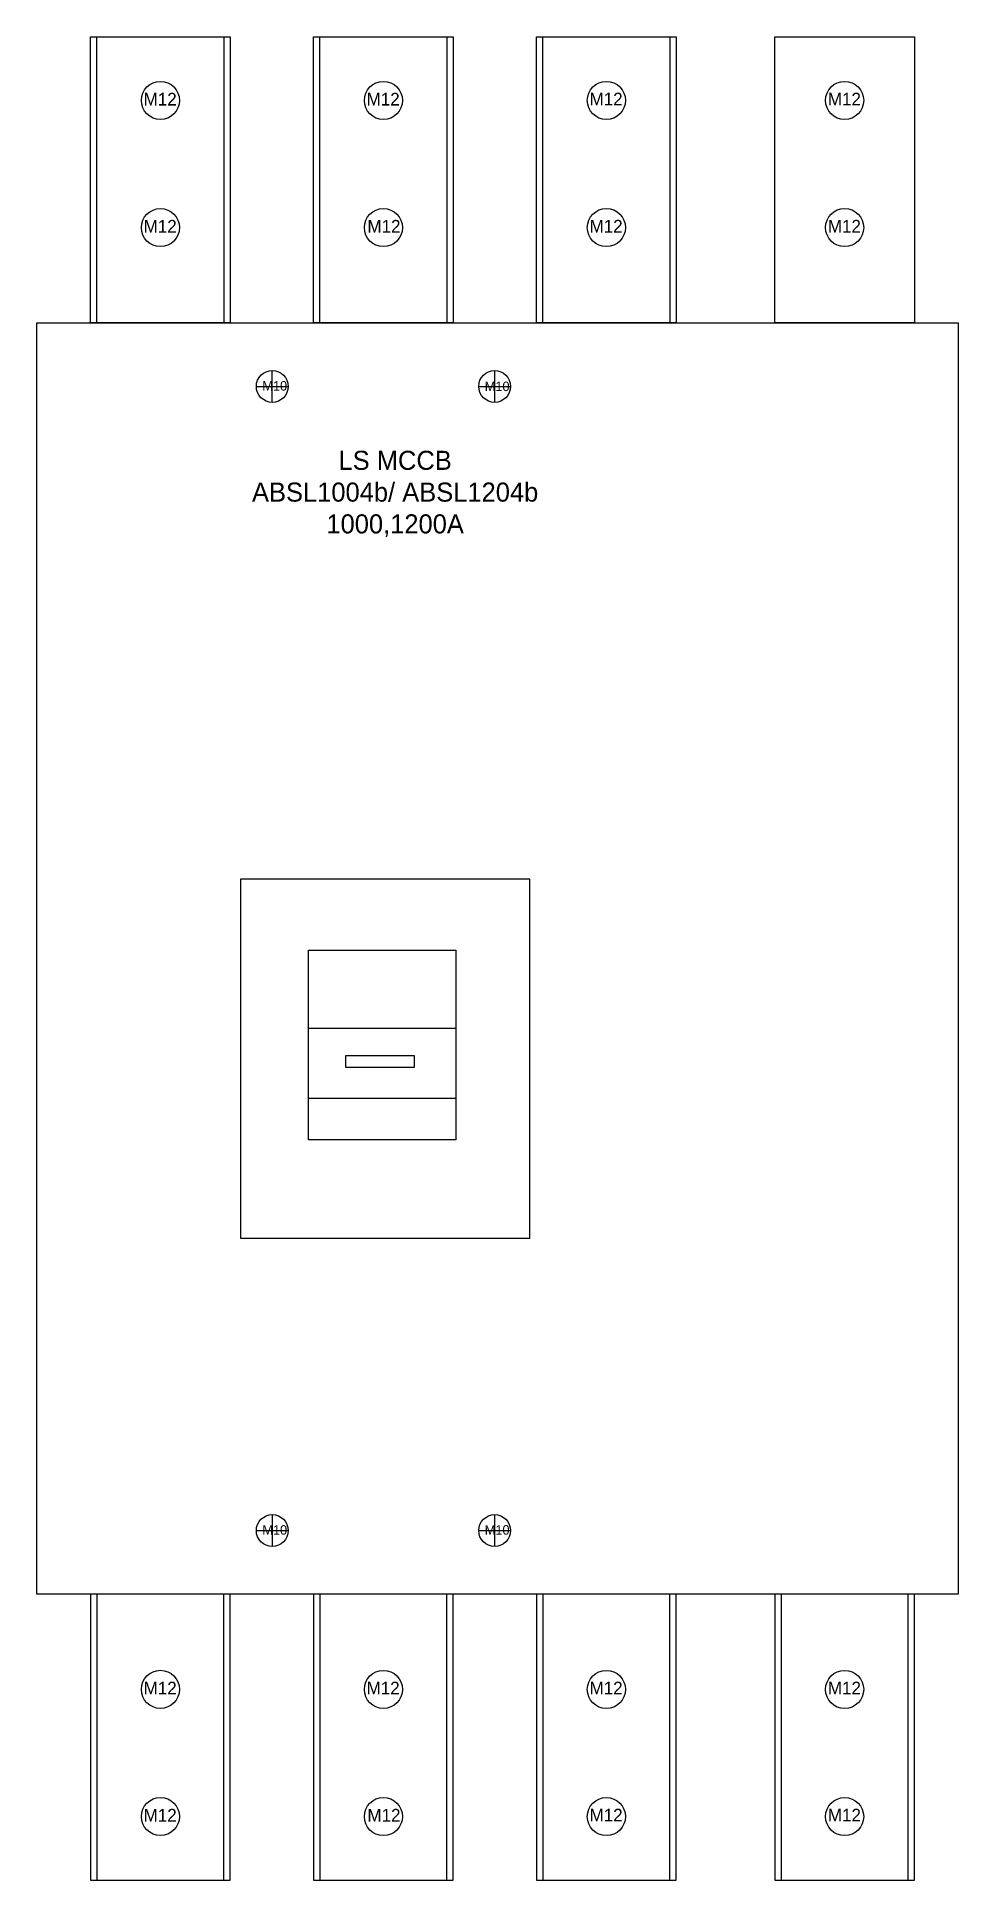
# Model space of a CAD drawing. Header units: millimetres. Extents: x 0 to 290, y 0 to 580.
import ezdxf

# ---------------------------------------------------------------- set-up
doc = ezdxf.new("R2010")
doc.units = ezdxf.units.MM

# ---------------------------------------------------------------- blocks, each defined once
blk = doc.blocks.new('1 1000-1200AF 4P')
at = {"color": 4}
for p, q in [((74.09, -25.04), (74.09, -15.04)), ((144.09, -15.19), (144.09, -15.04)), ((144.09, -15.04), (144.09, -25.04)), ((69.09, -20.04), (79.09, -20.04)), ((139.09, -20.04), (149.09, -20.04)), ((74.09, -375.04), (74.09, -385.04)), ((144.09, -375.04), (144.09, -385.04)), ((69.09, -380.04), (79.09, -380.04)), ((139.09, -380.04), (149.09, -380.04)), ((74.09, -384.88), (74.09, -385.04))]:
    blk.add_line(p, q, dxfattribs=at)
blk.add_line((74.28, -400.02), (74.28, -400.04))
at = {"color": 1}
for points in [[(16.9, 89.95), (60.9, 89.95), (60.9, -0.05), (16.9, -0.05)], [(16.9, -490.02), (60.9, -490.02), (60.9, -400.02), (16.9, -400.02)]]:
    blk.add_lwpolyline(points, close=True, dxfattribs=at)
at = {"color": 2}
for points in [[(87.09, 89.95), (131.09, 89.95), (131.09, -0.05), (87.09, -0.05)], [(87.09, -490.03), (131.09, -490.03), (131.09, -400.03), (87.09, -400.03)]]:
    blk.add_lwpolyline(points, close=True, dxfattribs=at)
at = {"color": 5}
for points in [[(157.27, 89.96), (201.27, 89.96), (201.27, -0.04), (157.27, -0.04)], [(157.27, -490.04), (201.27, -490.04), (201.27, -400.04), (157.27, -400.04)]]:
    blk.add_lwpolyline(points, close=True, dxfattribs=at)
at = {"color": 8}
for points in [[(232.27, 89.96), (276.27, 89.96), (276.27, -0.04), (232.27, -0.04)], [(232.27, -490.04), (276.27, -490.04), (276.27, -400.04), (232.27, -400.04)]]:
    blk.add_lwpolyline(points, close=True, dxfattribs=at)
for points in [[(0, 0), (290, 0), (290, -400.01), (0, -400.01)], [(85.49, -197.38), (131.86, -197.38), (131.86, -257.12), (85.49, -257.12)], [(85.49, -221.92), (131.86, -221.92), (131.86, -244.07), (85.49, -244.07)]]:
    blk.add_lwpolyline(points, close=True)
at = {"color": 4}
blk.add_lwpolyline([(64.15, -288.03), (155.15, -288.03), (155.15, -175.03), (64.15, -175.03)], close=True, dxfattribs=at)
at = {"color": 7}
blk.add_lwpolyline([(97.29, -230.57), (118.73, -230.57), (118.73, -234.36), (97.29, -234.36)], close=True, dxfattribs=at)
at = {"color": 1}
for centre in [(38.9, 69.95), (38.9, 29.95), (38.9, -430.02), (38.9, -470.02)]:
    blk.add_circle(centre, 6, dxfattribs=at)
at = {"color": 2}
for centre in [(109.09, 69.95), (109.09, 29.95), (109.09, -430.03), (109.09, -470.03)]:
    blk.add_circle(centre, 6, dxfattribs=at)
at = {"color": 5}
for centre in [(179.27, 69.96), (179.27, 29.96), (179.27, -430.04), (179.27, -470.04)]:
    blk.add_circle(centre, 6, dxfattribs=at)
at = {"color": 8}
for centre in [(254.27, 69.96), (254.27, 29.96), (254.27, -430.04), (254.27, -470.04)]:
    blk.add_circle(centre, 6, dxfattribs=at)
at = {"color": 1, "char_height": 4, "attachment_point": 1}
for insert in [(27.57, 72.36), (27.57, 32.36), (27.57, -427.61), (27.57, -467.61)]:
    blk.add_mtext_dynamic_manual_height_columns('\\pxqc;M12', width=22.5002, gutter_width=1, heights=[0], dxfattribs=dict(at, insert=insert))
at = {"color": 2, "char_height": 4, "attachment_point": 1}
for insert in [(97.76, 72.36), (98.01, 32.36), (97.76, -427.6), (98.01, -467.61)]:
    blk.add_mtext_dynamic_manual_height_columns('\\pxqc;M12', width=22.5002, gutter_width=1, heights=[0], dxfattribs=dict(at, insert=insert))
at = {"color": 5, "char_height": 4, "attachment_point": 1}
for insert in [(167.94, 72.38), (167.94, 32.38), (167.94, -427.59), (167.94, -467.59)]:
    blk.add_mtext_dynamic_manual_height_columns('\\pxqc;M12', width=22.5002, gutter_width=1, heights=[0], dxfattribs=dict(at, insert=insert))
at = {"color": 8, "char_height": 4, "attachment_point": 1}
for insert in [(242.94, 72.38), (242.94, 32.38), (242.94, -427.59), (242.94, -467.59)]:
    blk.add_mtext_dynamic_manual_height_columns('\\pxqc;M12', width=22.5002, gutter_width=1, heights=[0], dxfattribs=dict(at, insert=insert))
at = {"color": 4, "char_height": 3, "attachment_point": 1}
for insert in [(70.09, -18.35), (140.09, -18.5), (70.09, -378.35), (140.09, -378.35)]:
    blk.add_mtext_dynamic_manual_height_columns('\\pxqc;M10', width=9.5946, gutter_width=1, heights=[0], dxfattribs=dict(at, insert=insert))
at = {"insert": (61.92, -40.28), "char_height": 6, "attachment_point": 1}
blk.add_mtext_dynamic_manual_height_columns('\\pxqc;{\\C1;LS MCCB\\PABSL1004b/ ABSL1204b\\P1000,1200A}', width=101.7211, gutter_width=1, heights=[0], dxfattribs=at)
blk = doc.blocks.new('LS 1000-1200AF 4P')
at = {"color": 1}
for points in [[(18.9, 89.95), (58.9, 89.95), (58.9, -0.05), (18.9, -0.05)], [(18.9, -490.02), (58.9, -490.02), (58.9, -400.02), (18.9, -400.02)]]:
    blk.add_lwpolyline(points, close=True, dxfattribs=at)
at = {"color": 2}
for points in [[(89.09, 89.95), (129.09, 89.95), (129.09, -0.05), (89.09, -0.05)], [(89.09, -490.03), (129.09, -490.03), (129.09, -400.03), (89.09, -400.03)]]:
    blk.add_lwpolyline(points, close=True, dxfattribs=at)
at = {"color": 5}
for points in [[(159.27, 89.96), (199.27, 89.96), (199.27, -0.04), (159.27, -0.04)], [(159.27, -490.04), (199.27, -490.04), (199.27, -400.04), (159.27, -400.04)]]:
    blk.add_lwpolyline(points, close=True, dxfattribs=at)
at = {"color": 8}
for points in [[(232.27, 89.96), (276.27, 89.96), (276.27, -0.04), (232.27, -0.04)], [(234.27, -490.04), (274.27, -490.04), (274.27, -400.04), (234.27, -400.04)]]:
    blk.add_lwpolyline(points, close=True, dxfattribs=at)
at = {"color": 1}
for centre in [(38.9, 69.95), (38.9, 29.95), (38.9, -430.02), (38.9, -470.02)]:
    blk.add_circle(centre, 6, dxfattribs=at)
at = {"color": 2}
for centre in [(109.09, 69.95), (109.09, 29.95), (109.09, -430.03), (109.09, -470.03)]:
    blk.add_circle(centre, 6, dxfattribs=at)
at = {"color": 5}
for centre in [(179.27, 69.96), (179.27, 29.96), (179.27, -430.04), (179.27, -470.04)]:
    blk.add_circle(centre, 6, dxfattribs=at)
at = {"color": 8}
for centre in [(254.27, 69.96), (254.27, 29.96), (254.27, -430.04), (254.27, -470.04)]:
    blk.add_circle(centre, 6, dxfattribs=at)
at = {"color": 4}
for centre in [(74.09, -20.04), (144.09, -20.04), (74.09, -380.04), (144.09, -380.04)]:
    blk.add_circle(centre, 5, dxfattribs=at)
blk.add_blockref('1 1000-1200AF 4P', (0, 0))
at = {"color": 1, "char_height": 4, "attachment_point": 1}
for insert in [(27.57, 72.36), (27.57, 32.36), (27.57, -427.61), (27.57, -467.61)]:
    blk.add_mtext_dynamic_manual_height_columns('\\pxqc;M12', width=22.5002, gutter_width=1, heights=[0], dxfattribs=dict(at, insert=insert))
at = {"color": 2, "char_height": 4, "attachment_point": 1}
for insert in [(97.76, 72.36), (98.01, 32.36), (97.76, -427.6), (98.01, -467.61)]:
    blk.add_mtext_dynamic_manual_height_columns('\\pxqc;M12', width=22.5002, gutter_width=1, heights=[0], dxfattribs=dict(at, insert=insert))
at = {"color": 5, "char_height": 4, "attachment_point": 1}
for insert in [(167.94, 72.38), (167.94, 32.38), (167.94, -427.59), (167.94, -467.59)]:
    blk.add_mtext_dynamic_manual_height_columns('\\pxqc;M12', width=22.5002, gutter_width=1, heights=[0], dxfattribs=dict(at, insert=insert))
at = {"color": 8, "char_height": 4, "attachment_point": 1}
for insert in [(242.94, 72.38), (242.94, 32.38), (242.94, -427.59), (242.94, -467.59)]:
    blk.add_mtext_dynamic_manual_height_columns('\\pxqc;M12', width=22.5002, gutter_width=1, heights=[0], dxfattribs=dict(at, insert=insert))

msp = doc.modelspace()

# ---------------------------------------------------------------- block references
msp.add_blockref('LS 1000-1200AF 4P', (0, 490.04))

doc.saveas('drawing.dxf')
